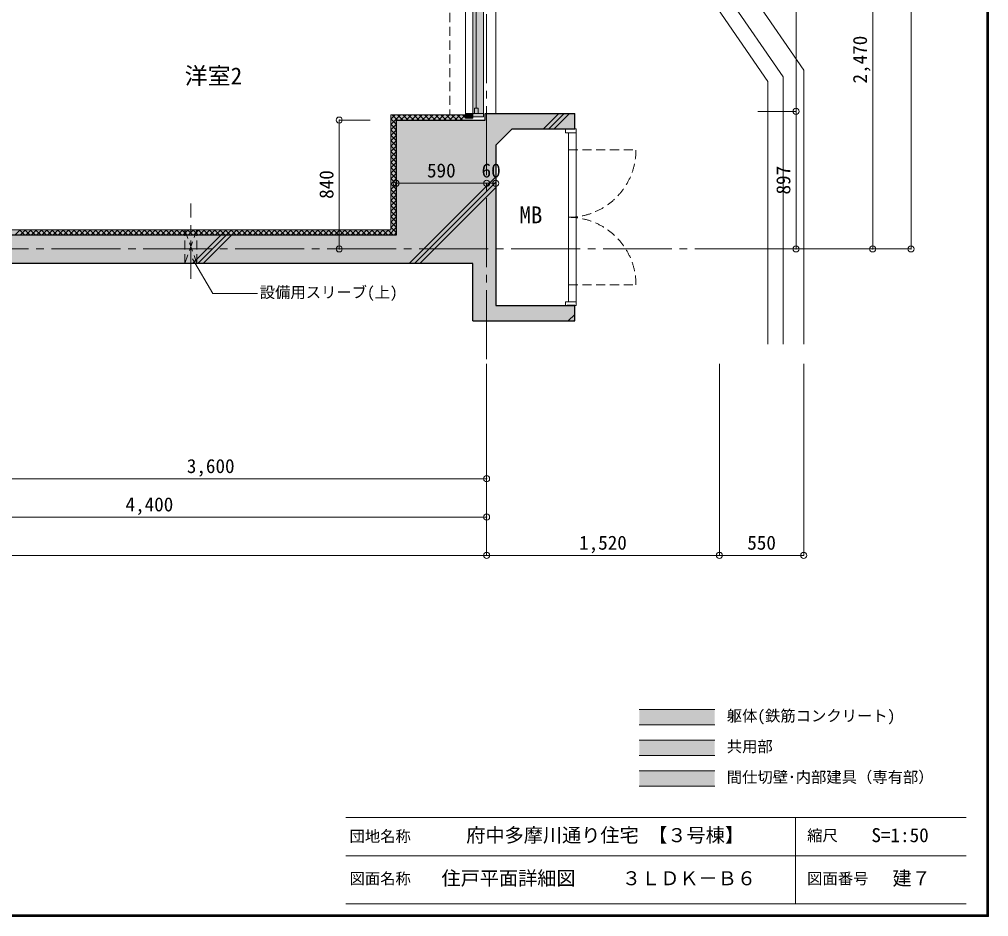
# Model space of a CAD drawing. Units: millimetres at full size, sheet at 1:50. Extents: x -9674 to 9699, y -6794 to 6791.
# Drawn here: x 3374 to 9699, y -6794 to -941 of the extents above; entities that cross this region are included whole.
import ezdxf
from ezdxf.enums import TextEntityAlignment as Align

# ---------------------------------------------------------------- set-up
doc = ezdxf.new("R2010")
doc.units = ezdxf.units.MM
doc.header["$LTSCALE"] = 50
doc.header["$PDMODE"] = 32
doc.header["$PDSIZE"] = 40
for name, pattern in [('CHAIN1', [8, 5, -1, 1, -1]), ('CHAIN2', [12, 9, -1, 1, -1]), ('DASHED1', [1.8, 1.2, -0.6])]:
    doc.linetypes.add(name, pattern=pattern)
for name, color, linetype, lineweight in [('0-0_図面枠', 7, 'Continuous', 9), ('0-1_タイトル', 7, 'Continuous', 9), ('1-0_芯', 7, 'CHAIN2', 9), ('1-1_躯体', 2, 'Continuous', 25), ('1-3_建具', 3, 'Continuous', 18), ('1-6_ﾊﾞﾙｺﾆｰ・階段', 4, 'Continuous', 9), ('1-7_その他', 7, 'DASHED1', 9), ('1-8_ハッチ', 4, 'Continuous', 9), ('1-A_文字', 7, 'Continuous', 9), ('1-B_寸法', 7, 'Continuous', 9), ('1-C_梁', 7, 'DASHED1', 9)]:
    doc.layers.add(name, color=color, linetype=linetype, lineweight=lineweight)
for name, color, linetype in [('4-0', 1, 'Continuous'), ('4-1', 2, 'Continuous'), ('4-F', 4, 'Continuous')]:
    doc.layers.add(name, color=color, linetype=linetype)
doc.styles.add('ＭＳ ゴシック', font='')
doc.styles.get('ＭＳ ゴシック').set_extended_font_data('MS Gothic')

msp = doc.modelspace()

# ---------------------------------------------------------------- linework, layer by layer
at = {"layer": '0-0_図面枠'}
for p, q in [((9688.35, -6783.35), (9688.35, 6780.85)), ((9690.11, -6785.11), (9690.11, 6782.61)), ((9691.87, -6786.88), (9691.87, 6784.38)), ((9693.64, 6786.14), (9693.64, -6788.64)), ((9695.4, -6790.4), (9695.4, 6787.9)), ((9697.16, -6792.16), (9697.16, 6789.66)), ((-9673.92, -6793.93), (9698.92, -6793.93)), ((-9672.16, -6792.16), (9697.16, -6792.16)), ((-9670.4, -6790.4), (9695.4, -6790.4)), ((9693.64, -6788.64), (-9668.64, -6788.64)), ((-9666.87, -6786.88), (9691.87, -6786.88)), ((-9665.11, -6785.11), (9690.11, -6785.11)), ((-9663.35, -6783.35), (9688.35, -6783.35))]:
    msp.add_line(p, q, dxfattribs=at)
msp.add_lwpolyline([(9698.92, -6793.93), (9698.92, 6791.43), (-9673.92, 6791.43)], dxfattribs=at)
at = {"layer": '0-1_タイトル'}
for p, q in [((5503.35, -6148.35), (7653.35, -6148.35)), ((7653.35, -6148.35), (9553.35, -6148.35)), ((8439.55, -6148.35), (8439.55, -6710.85)), ((5503.35, -6398.35), (9553.35, -6398.35)), ((5503.35, -6710.85), (9553.35, -6710.85))]:
    msp.add_line(p, q, dxfattribs=at)
at = {"layer": '1-0_芯'}
for p, q in [((6422.5, 4491.87), (6422.5, -3188.13)), ((-8417.5, -2438.13), (8192.5, -2438.13))]:
    msp.add_line(p, q, dxfattribs=at)
at = {"layer": '1-1_躯体'}
for p, q in [((6412.5, -1556.13), (6997.5, -1556.13)), ((6412.5, -1598.13), (6412.5, -1556.13)), ((6997.5, -1656.13), (6997.5, -1556.13)), ((5832.5, -1598.13), (6412.5, -1598.13)), ((5832.5, -1598.13), (5832.5, -2348.13)), ((6947.5, -1656.13), (6997.5, -1656.13)), ((6947.5, -1656.13), (6997.5, -1656.13)), ((6482.5, -1762.2), (6482.5, -2808.13)), ((5832.5, -2348.13), (-6617.5, -2348.13)), ((6332.5, -2533.13), (-7267.5, -2533.13)), ((6332.5, -2908.13), (6332.5, -2533.13)), ((6482.5, -2808.13), (6997.5, -2808.13)), ((6997.5, -2808.13), (6947.5, -2808.13)), ((6997.5, -2808.13), (6947.5, -2808.13))]:
    msp.add_line(p, q, dxfattribs=at)
for points in [[(6482.5, -1762.2), (6588.57, -1656.13), (6947.5, -1656.13)], [(6332.5, -2908.13), (6997.5, -2908.13), (6997.5, -2808.13)]]:
    msp.add_lwpolyline(points, dxfattribs=at)
at = {"layer": '1-3_建具', "color": 7, "lineweight": 9}
for p, q in [((6285.5, -1556.13), (6285.5, -4.15)), ((6332.5, -19.15), (6332.5, -1541.13)), ((6402.5, -19.15), (6402.5, -1541.13)), ((6482.5, -1556.13), (6482.5, -4.15)), ((6332.5, -1541.13), (6332.5, -1556.13)), ((6332.5, -1556.13), (6402.5, -1556.13)), ((6402.5, -1576.13), (6332.5, -1576.13)), ((6402.5, -1576.13), (6402.5, -1541.13)), ((6937.5, -1681.13), (6937.5, -1656.13)), ((7007.5, -1681.13), (6937.5, -1681.13)), ((6957.5, -2783.13), (6957.5, -1681.13)), ((7007.5, -1681.13), (7007.5, -2783.13)), ((6937.5, -2808.13), (6937.5, -2783.13)), ((6937.5, -2783.13), (7007.5, -2783.13)), ((6937.5, -2808.13), (6937.5, -2783.13)), ((7007.5, -2783.13), (7007.5, -2808.13)), ((7007.5, -2808.13), (6937.5, -2808.13))]:
    msp.add_line(p, q, dxfattribs=at)
at = {"layer": '1-3_建具'}
for p, q in [((6355.5, -797.64), (6355.5, -1521.13)), ((6332.5, -1586.13), (6332.5, -1556.13)), ((6343.5, -1521.13), (6343.5, -1556.13)), ((6285.5, -1586.13), (6286.53, -1586.13)), ((6285.5, -1586.13), (6332.5, -1586.13))]:
    msp.add_line(p, q, dxfattribs=at)
at = {"layer": '1-3_建具', "color": 7, "linetype": 'DASHED1', "lineweight": 9}
for p, q in [((6957.5, -1792.13), (7397.5, -1792.13)), ((6957.5, -2672.13), (7397.5, -2672.13))]:
    msp.add_line(p, q, dxfattribs=at)
at = {"layer": '1-3_建具'}
for points in [[(6285.5, -1586.13), (6285.5, -1556.13), (6332.5, -1556.13)], [(6343.5, -1521.13), (6367.5, -1521.13), (6367.5, -1556.13)]]:
    msp.add_lwpolyline(points, dxfattribs=at)
at = {"layer": '1-3_建具', "color": 7, "lineweight": 9}
msp.add_lwpolyline([(6937.5, -1656.13), (7007.5, -1656.13), (7007.5, -1681.13)], dxfattribs=at)
at = {"layer": '1-3_建具', "color": 7, "linetype": 'DASHED1', "lineweight": 9}
for centre, start, end in [((6957.5, -1792.13), 270, 0), ((6957.5, -2672.13), 0, 90)]:
    msp.add_arc(centre, 440, start, end, dxfattribs=at)
at = {"layer": '1-6_ﾊﾞﾙｺﾆｰ・階段', "color": 7}
for p, q in [((7942.5, -473.13), (8492.5, -1273.13)), ((7807.5, -515.06), (8357.5, -1315.06)), ((8357.5, -3060.77), (8357.5, -1315.06)), ((8492.5, -3060.77), (8492.5, -1273.13))]:
    msp.add_line(p, q, dxfattribs=at)
at = {"layer": '1-6_ﾊﾞﾙｺﾆｰ・階段'}
for p in [(7707.5, -546.12), (8257.5, -3060.77)]:
    msp.add_line(p, (8257.5, -1346.12), dxfattribs=at)
at = {"layer": '1-7_その他', "linetype": 'CHAIN1'}
msp.add_line((4492.5, -2633.13), (4492.5, -2143.13), dxfattribs=at)
at = {"layer": '1-7_その他'}
for p, q in [((4452.5, -2533.13), (4452.5, -2313.13)), ((4452.5, -2533.13), (4532.5, -2313.13)), ((4452.5, -2313.13), (4532.5, -2533.13)), ((4532.5, -2533.13), (4532.5, -2313.13))]:
    msp.add_line(p, q, dxfattribs=at)
at = {"layer": '1-8_ハッチ'}
for p, q in [((5797.5, -1563.13), (5797.5, -2313.13)), ((5797.5, -1563.13), (6285.5, -1563.13)), ((5797.5, -1627.12), (5861.49, -1563.13)), ((5797.5, -1591.77), (5826.13, -1563.13)), ((5805.77, -1563.13), (5840.77, -1598.13)), ((5841.13, -1563.13), (5876.13, -1598.13)), ((5861.85, -1598.13), (5896.85, -1563.13)), ((5876.48, -1563.13), (5911.48, -1598.13)), ((5897.2, -1598.13), (5932.2, -1563.13)), ((5911.84, -1563.13), (5946.84, -1598.13)), ((5932.56, -1598.13), (5967.56, -1563.13)), ((5947.19, -1563.13), (5982.19, -1598.13)), ((5967.91, -1598.13), (6002.91, -1563.13)), ((5982.55, -1563.13), (6017.55, -1598.13)), ((6003.27, -1598.13), (6038.27, -1563.13)), ((6017.9, -1563.13), (6052.9, -1598.13)), ((6038.62, -1598.13), (6073.62, -1563.13)), ((6053.26, -1563.13), (6088.26, -1598.13)), ((6073.98, -1598.13), (6108.98, -1563.13)), ((6088.61, -1563.13), (6123.61, -1598.13)), ((6109.33, -1598.13), (6144.33, -1563.13)), ((6123.97, -1563.13), (6158.97, -1598.13)), ((6144.69, -1598.13), (6179.69, -1563.13)), ((6159.33, -1563.13), (6194.33, -1598.13)), ((6180.04, -1598.13), (6215.04, -1563.13)), ((6194.68, -1563.13), (6229.68, -1598.13)), ((6215.4, -1598.13), (6250.4, -1563.13)), ((6230.04, -1563.13), (6265.04, -1598.13)), ((6250.75, -1598.13), (6285.5, -1563.39)), ((6265.39, -1563.13), (6285.5, -1583.24)), ((6793.8, -1656.13), (6893.8, -1556.13)), ((6829.15, -1656.13), (6929.15, -1556.13)), ((6864.51, -1656.13), (6964.51, -1556.13)), ((5797.5, -1590.21), (5832.5, -1625.21)), ((5797.5, -1625.57), (5832.5, -1660.57)), ((5797.5, -1662.48), (5832.5, -1627.48)), ((5797.5, -1660.93), (5832.5, -1695.93)), ((5797.5, -1697.83), (5832.5, -1662.83)), ((5797.5, -1696.28), (5832.5, -1731.28)), ((5797.5, -1733.19), (5832.5, -1698.19)), ((5797.5, -1731.64), (5832.5, -1766.64)), ((5797.5, -1768.54), (5832.5, -1733.54)), ((5797.5, -1766.99), (5832.5, -1801.99)), ((5797.5, -1803.9), (5832.5, -1768.9)), ((5797.5, -1802.35), (5832.5, -1837.35)), ((5797.5, -1839.25), (5832.5, -1804.25)), ((5797.5, -1837.7), (5832.5, -1872.7)), ((5797.5, -1874.61), (5832.5, -1839.61)), ((5797.5, -1873.06), (5832.5, -1908.06)), ((5797.5, -1909.96), (5832.5, -1874.96)), ((5797.5, -1908.41), (5832.5, -1943.41)), ((5797.5, -1945.32), (5832.5, -1910.32)), ((5797.5, -1943.77), (5832.5, -1978.77)), ((5797.5, -1980.67), (5832.5, -1945.67)), ((5797.5, -1979.12), (5832.5, -2014.12)), ((5797.5, -2016.03), (5832.5, -1981.03)), ((5797.5, -2014.48), (5832.5, -2049.48)), ((5797.5, -2051.39), (5832.5, -2016.39)), ((5916.8, -2533.13), (6482.5, -1967.43)), ((5952.15, -2533.13), (6482.5, -2002.78)), ((5797.5, -2049.83), (5832.5, -2084.83)), ((5797.5, -2086.74), (5832.5, -2051.74)), ((5797.5, -2085.19), (5832.5, -2120.19)), ((5797.5, -2122.1), (5832.5, -2087.1)), ((5987.51, -2533.13), (6482.5, -2038.14)), ((5797.5, -2120.54), (5832.5, -2155.54)), ((5797.5, -2157.45), (5832.5, -2122.45)), ((5797.5, -2155.9), (5832.5, -2190.9)), ((5797.5, -2192.81), (5832.5, -2157.81)), ((5797.5, -2191.26), (5832.5, -2226.26)), ((5797.5, -2228.16), (5832.5, -2193.16)), ((5797.5, -2226.61), (5832.5, -2261.61)), ((5797.5, -2263.52), (5832.5, -2228.52)), ((5797.5, -2261.97), (5832.5, -2296.97)), ((5797.5, -2298.87), (5832.5, -2263.87)), ((5797.5, -2313.13), (-6582.5, -2313.13)), ((3344.08, -2348.13), (3379.08, -2313.13)), ((3373.79, -2313.13), (3408.79, -2348.13)), ((3379.43, -2348.13), (3414.43, -2313.13)), ((3409.15, -2313.13), (3444.15, -2348.13)), ((3414.79, -2348.13), (3449.79, -2313.13)), ((3444.5, -2313.13), (3479.5, -2348.13)), ((3450.14, -2348.13), (3485.14, -2313.13)), ((3479.86, -2313.13), (3514.86, -2348.13)), ((3485.5, -2348.13), (3520.5, -2313.13)), ((3515.21, -2313.13), (3550.21, -2348.13)), ((3520.86, -2348.13), (3555.86, -2313.13)), ((3550.57, -2313.13), (3585.57, -2348.13)), ((3556.21, -2348.13), (3591.21, -2313.13)), ((3585.92, -2313.13), (3620.92, -2348.13)), ((3591.57, -2348.13), (3626.57, -2313.13)), ((3621.28, -2313.13), (3656.28, -2348.13)), ((3626.92, -2348.13), (3661.92, -2313.13)), ((3656.63, -2313.13), (3691.63, -2348.13)), ((3662.28, -2348.13), (3697.28, -2313.13)), ((3691.99, -2313.13), (3726.99, -2348.13)), ((3697.63, -2348.13), (3732.63, -2313.13)), ((3727.34, -2313.13), (3762.34, -2348.13)), ((3732.99, -2348.13), (3767.99, -2313.13)), ((3762.7, -2313.13), (3797.7, -2348.13)), ((3768.34, -2348.13), (3803.34, -2313.13)), ((3798.06, -2313.13), (3833.06, -2348.13)), ((3803.7, -2348.13), (3838.7, -2313.13)), ((3833.41, -2313.13), (3868.41, -2348.13)), ((3839.05, -2348.13), (3874.05, -2313.13)), ((3868.77, -2313.13), (3903.77, -2348.13)), ((3874.41, -2348.13), (3909.41, -2313.13)), ((3904.12, -2313.13), (3939.12, -2348.13)), ((3909.76, -2348.13), (3944.76, -2313.13)), ((3939.48, -2313.13), (3974.48, -2348.13)), ((3945.12, -2348.13), (3980.12, -2313.13)), ((3974.83, -2313.13), (4009.83, -2348.13)), ((3980.47, -2348.13), (4015.47, -2313.13)), ((4010.19, -2313.13), (4045.19, -2348.13)), ((4015.83, -2348.13), (4050.83, -2313.13)), ((4045.54, -2313.13), (4080.54, -2348.13)), ((4051.19, -2348.13), (4086.19, -2313.13)), ((4080.9, -2313.13), (4115.9, -2348.13)), ((4086.54, -2348.13), (4121.54, -2313.13)), ((4116.25, -2313.13), (4151.25, -2348.13)), ((4121.9, -2348.13), (4156.9, -2313.13)), ((4151.61, -2313.13), (4186.61, -2348.13)), ((4157.25, -2348.13), (4192.25, -2313.13)), ((4186.96, -2313.13), (4221.96, -2348.13)), ((4192.61, -2348.13), (4227.61, -2313.13)), ((4222.32, -2313.13), (4257.32, -2348.13)), ((4227.96, -2348.13), (4262.96, -2313.13)), ((4257.67, -2313.13), (4292.67, -2348.13)), ((4263.32, -2348.13), (4298.32, -2313.13)), ((4293.03, -2313.13), (4328.03, -2348.13)), ((4298.67, -2348.13), (4333.67, -2313.13)), ((4328.39, -2313.13), (4363.39, -2348.13)), ((4334.03, -2348.13), (4369.03, -2313.13)), ((4363.74, -2313.13), (4398.74, -2348.13)), ((4369.38, -2348.13), (4404.38, -2313.13)), ((4399.1, -2313.13), (4434.1, -2348.13)), ((4404.74, -2348.13), (4439.74, -2313.13)), ((4434.45, -2313.13), (4469.45, -2348.13)), ((4440.09, -2348.13), (4475.09, -2313.13)), ((4469.81, -2313.13), (4504.81, -2348.13)), ((4475.45, -2348.13), (4510.45, -2313.13)), ((4505.16, -2313.13), (4540.16, -2348.13)), ((4510.8, -2348.13), (4545.8, -2313.13)), ((4540.52, -2313.13), (4575.52, -2348.13)), ((4546.16, -2348.13), (4581.16, -2313.13)), ((4575.87, -2313.13), (4610.87, -2348.13)), ((4581.52, -2348.13), (4616.52, -2313.13)), ((4611.23, -2313.13), (4646.23, -2348.13)), ((4616.87, -2348.13), (4651.87, -2313.13)), ((4646.58, -2313.13), (4681.58, -2348.13)), ((4652.23, -2348.13), (4687.23, -2313.13)), ((4681.94, -2313.13), (4716.94, -2348.13)), ((4687.58, -2348.13), (4722.58, -2313.13)), ((4717.29, -2313.13), (4752.29, -2348.13)), ((4722.94, -2348.13), (4757.94, -2313.13)), ((4752.65, -2313.13), (4787.65, -2348.13)), ((4758.29, -2348.13), (4793.29, -2313.13)), ((4788, -2313.13), (4823, -2348.13)), ((4793.65, -2348.13), (4828.65, -2313.13)), ((4823.36, -2313.13), (4858.36, -2348.13)), ((4829, -2348.13), (4864, -2313.13)), ((4858.72, -2313.13), (4893.72, -2348.13)), ((4864.36, -2348.13), (4899.36, -2313.13)), ((4894.07, -2313.13), (4929.07, -2348.13)), ((4899.71, -2348.13), (4934.71, -2313.13)), ((4929.43, -2313.13), (4964.43, -2348.13)), ((4935.07, -2348.13), (4970.07, -2313.13)), ((4964.78, -2313.13), (4999.78, -2348.13)), ((4970.42, -2348.13), (5005.42, -2313.13)), ((5000.14, -2313.13), (5035.14, -2348.13)), ((5005.78, -2348.13), (5040.78, -2313.13)), ((5035.49, -2313.13), (5070.49, -2348.13)), ((5041.13, -2348.13), (5076.13, -2313.13)), ((5070.85, -2313.13), (5105.85, -2348.13)), ((5076.49, -2348.13), (5111.49, -2313.13)), ((5106.2, -2313.13), (5141.2, -2348.13)), ((5111.85, -2348.13), (5146.85, -2313.13)), ((5141.56, -2313.13), (5176.56, -2348.13)), ((5147.2, -2348.13), (5182.2, -2313.13)), ((5176.91, -2313.13), (5211.91, -2348.13)), ((5182.56, -2348.13), (5217.56, -2313.13)), ((5212.27, -2313.13), (5247.27, -2348.13)), ((5217.91, -2348.13), (5252.91, -2313.13)), ((5247.62, -2313.13), (5282.62, -2348.13)), ((5253.27, -2348.13), (5288.27, -2313.13)), ((5282.98, -2313.13), (5317.98, -2348.13)), ((5288.62, -2348.13), (5323.62, -2313.13)), ((5318.33, -2313.13), (5353.33, -2348.13)), ((5323.98, -2348.13), (5358.98, -2313.13)), ((5353.69, -2313.13), (5388.69, -2348.13)), ((5359.33, -2348.13), (5394.33, -2313.13)), ((5389.05, -2313.13), (5424.05, -2348.13)), ((5394.69, -2348.13), (5429.69, -2313.13)), ((5424.4, -2313.13), (5459.4, -2348.13)), ((5430.04, -2348.13), (5465.04, -2313.13)), ((5459.76, -2313.13), (5494.76, -2348.13)), ((5465.4, -2348.13), (5500.4, -2313.13)), ((5495.11, -2313.13), (5530.11, -2348.13)), ((5500.75, -2348.13), (5535.75, -2313.13)), ((5530.47, -2313.13), (5565.47, -2348.13)), ((5536.11, -2348.13), (5571.11, -2313.13)), ((5565.82, -2313.13), (5600.82, -2348.13)), ((5571.47, -2348.13), (5606.47, -2313.13)), ((5601.18, -2313.13), (5636.18, -2348.13)), ((5606.82, -2348.13), (5641.82, -2313.13)), ((5636.53, -2313.13), (5671.53, -2348.13)), ((5642.18, -2348.13), (5677.18, -2313.13)), ((5671.89, -2313.13), (5706.89, -2348.13)), ((5677.53, -2348.13), (5712.53, -2313.13)), ((5707.24, -2313.13), (5742.24, -2348.13)), ((5712.89, -2348.13), (5747.89, -2313.13)), ((5742.6, -2313.13), (5777.6, -2348.13)), ((5748.24, -2348.13), (5783.24, -2313.13)), ((5777.95, -2313.13), (5812.95, -2348.13)), ((5783.6, -2348.13), (5832.5, -2299.23)), ((5797.5, -2297.32), (5832.5, -2332.32)), ((5818.95, -2348.13), (5832.5, -2334.58)), ((4502.58, -2533.13), (4687.58, -2348.13)), ((4537.94, -2533.13), (4722.94, -2348.13)), ((4573.29, -2533.13), (4758.29, -2348.13)), ((6956.01, -2908.13), (6997.5, -2866.64)), ((6991.36, -2908.13), (6997.5, -2902))]:
    msp.add_line(p, q, dxfattribs=at)
at = {"layer": '1-A_文字'}
msp.add_lwpolyline([(4504.1, -2502.36), (4635.49, -2729.92), (4928.35, -2729.92)], dxfattribs=at)
at = {"layer": '1-B_寸法'}
for p, q in [((9192.5, 3741.87), (9192.5, -2438.13)), ((8942.5, 31.87), (8942.5, -2438.13)), ((8442.5, -1541.13), (8442.5, -21.13)), ((8192.5, -1541.13), (8442.5, -1541.13)), ((8442.5, -2438.13), (8442.5, -1541.13)), ((5460.59, -1598.13), (5663.35, -1598.13)), ((5460.59, -1598.13), (5460.59, -2438.13)), ((6422.5, -2009.94), (5832.5, -2009.94)), ((6482.5, -2009.94), (6422.5, -2009.94)), ((8192.5, -2438.13), (9192.5, -2438.13)), ((6422.5, -3188.13), (6422.5, -4438.13)), ((7942.5, -3188.13), (7942.5, -4438.13)), ((8492.5, -3188.13), (8492.5, -4438.13)), ((2822.5, -3938.13), (6422.5, -3938.13)), ((2022.5, -4188.13), (6422.5, -4188.13)), ((-6677.5, -4438.13), (6422.5, -4438.13)), ((6422.5, -4438.13), (7942.5, -4438.13)), ((7942.5, -4438.13), (8492.5, -4438.13)), ((7418.68, -5442.6), (7911.11, -5442.6)), ((7418.68, -5542.6), (7911.11, -5542.6)), ((7418.68, -5642.6), (7911.11, -5642.6)), ((7418.68, -5742.6), (7911.11, -5742.6)), ((7418.68, -5842.6), (7911.11, -5842.6)), ((7418.68, -5942.6), (7911.11, -5942.6))]:
    msp.add_line(p, q, dxfattribs=at)
at = {"layer": '1-B_寸法', "color": 3}
for p in [(5460.59, -1598.13), (8442.5, -1541.13), (5832.5, -2009.94), (6422.5, -2009.94), (6482.5, -2009.94), (5460.59, -2438.13), (8442.5, -2438.13), (8942.5, -2438.13), (9192.5, -2438.13), (6422.5, -3938.13), (6422.5, -4188.13), (6422.5, -4438.13), (7942.5, -4438.13), (8492.5, -4438.13)]:
    msp.add_point(p, dxfattribs=at)
at = {"layer": '1-B_寸法', "color": 1}
msp.add_solid([(7418.68, -5442.6), (7418.68, -5542.6), (7911.11, -5442.6), (7911.11, -5542.6)], dxfattribs=at)
at = {"layer": '1-B_寸法', "color": 2}
msp.add_solid([(7418.68, -5742.6), (7418.68, -5642.6), (7911.11, -5742.6), (7911.11, -5642.6)], dxfattribs=at)
at = {"layer": '1-B_寸法', "color": 4}
msp.add_solid([(7418.68, -5942.6), (7418.68, -5842.6), (7911.11, -5942.6), (7911.11, -5842.6)], dxfattribs=at)
at = {"layer": '1-C_梁'}
msp.add_line((6182.5, 0.87), (6182.5, -1563.13), dxfattribs=at)
at = {"layer": '4-0'}
for points in [[(6412.5, -1556.13), (6997.5, -1556.13), (6997.5, -1656.13)], [(6412.5, -1556.13), (6997.5, -1656.13), (6588.57, -1656.13)], [(6412.5, -1556.13), (6588.57, -1656.13), (6482.5, -1762.2)], [(6412.5, -1556.13), (6482.5, -1762.2), (6482.5, -2808.13)], [(6412.5, -1598.13), (6412.5, -1556.13), (6482.5, -2808.13)], [(6182.5, -1598.13), (5832.5, -1598.13), (5832.5, -2348.13)], [(5832.5, -2348.13), (6182.5, -2348.13), (6182.5, -1598.13)], [(6182.5, -1598.13), (6412.5, -1598.13), (6482.5, -2808.13)], [(6182.5, -1598.13), (6482.5, -2808.13), (6332.5, -2533.13)], [(6332.5, -2533.13), (6182.5, -2348.13), (6182.5, -1598.13)], [(6332.5, -2533.13), (5832.5, -2348.13), (-6917.5, -2533.13), (-6617.5, -2348.13)], [(5832.5, -2348.13), (6332.5, -2533.13), (6182.5, -2348.13)], [(6332.5, -2908.13), (6482.5, -2808.13), (6332.5, -2533.13)], [(6332.5, -2908.13), (6997.5, -2908.13), (6997.5, -2808.13)], [(6332.5, -2908.13), (6997.5, -2808.13), (6482.5, -2808.13)]]:
    msp.add_solid(points, dxfattribs=at)
at = {"layer": '4-1'}
msp.add_solid([(6332.5, -1576.13), (6402.5, -1576.13), (6332.51, 15.85), (6402.5, 15.85)], dxfattribs=at)
at = {"layer": '4-F'}
for points in [[(5797.5, -2313.13), (5797.5, -1563.13), (5832.5, -2348.13)], [(5797.5, -1563.13), (5832.5, -1598.13), (5832.5, -2348.13)], [(5797.5, -1563.13), (5832.5, -1598.13), (6147.5, -1563.13), (6182.5, -1598.13)], [(6147.5, -1563.13), (6285.5, -1563.13), (6286.53, -1586.13)], [(6147.5, -1563.13), (6286.53, -1586.13), (6182.5, -1598.13)], [(6286.53, -1586.13), (6332.5, -1556.13), (6285.5, -1556.13)], [(6286.53, -1586.13), (6285.5, -1556.13), (6285.5, -1563.13)], [(6286.53, -1586.13), (6332.5, -1586.13), (6332.5, -1556.13)], [(6332.5, -1586.13), (6332.42, -1598.46), (6285.5, -1586.13), (6182.5, -1598.13)], [(5797.5, -2313.13), (5832.5, -2348.13), (-6582.5, -2313.13), (-6582.5, -2348.13)]]:
    msp.add_solid(points, dxfattribs=at)

# ---------------------------------------------------------------- texts
at = {"layer": '0-1_タイトル', "style": 'ＭＳ ゴシック'}
for s, height, p in [('団地名称', 73.31, (5528.35, -6328.57)), ('府中多摩川通り住宅 【３号棟】', 91.64, (6290.2, -6335.85)), ('縮尺', 73.31, (8514.55, -6323.35)), ('S=1:50', 91.64, (8933.95, -6335.85)), ('図面名称', 73.31, (5528.35, -6604.6)), ('住戸平面詳細図', 91.64, (6128.35, -6617.1)), ('３ＬＤＫ－Ｂ６', 91.64, (7305.86, -6617.1)), ('図面番号', 73.31, (8514.55, -6604.6)), ('建７', 91.64, (9071.45, -6617.1))]:
    msp.add_text(s, height=height, dxfattribs=at).set_placement(p, align=Align.BOTTOM_LEFT)
at = {"layer": '1-A_文字', "style": 'ＭＳ ゴシック'}
for s, height, p in [('洋室2', 110, (4452.47, -1397.41)), ('MB', 110, (6637.24, -2304.31)), ('設備用スリーブ(上)', 73.31, (4942.46, -2779.98))]:
    msp.add_text(s, height=height, dxfattribs=at).set_placement(p, align=Align.BOTTOM_LEFT)
at = {"layer": '1-B_寸法', "style": 'ＭＳ ゴシック'}
for s, p in [('2,470', (8932.5, -1359.38)), ('840', (5450.59, -2111.88)), ('897', (8432.5, -2083.38))]:
    msp.add_text(s, height=91.64, rotation=90, dxfattribs=at).set_placement(p, align=Align.BOTTOM_LEFT)
for s, height, p in [('590', 91.64, (6033.75, -1999.94)), ('60', 91.64, (6390, -1999.94)), ('3,600', 91.64, (4466.25, -3928.13)), ('4,400', 91.64, (4066.25, -4178.13)), ('1,520', 91.64, (7026.25, -4428.13)), ('550', 91.64, (8123.75, -4428.13)), ('躯体(鉄筋コンクリート)', 73.31, (7990.07, -5542.6)), ('共用部', 73.31, (7990.07, -5742.6)), ('間仕切壁･内部建具（専有部）', 73.31, (7990.07, -5942.6))]:
    msp.add_text(s, height=height, dxfattribs=at).set_placement(p, align=Align.BOTTOM_LEFT)

doc.saveas('drawing.dxf')
